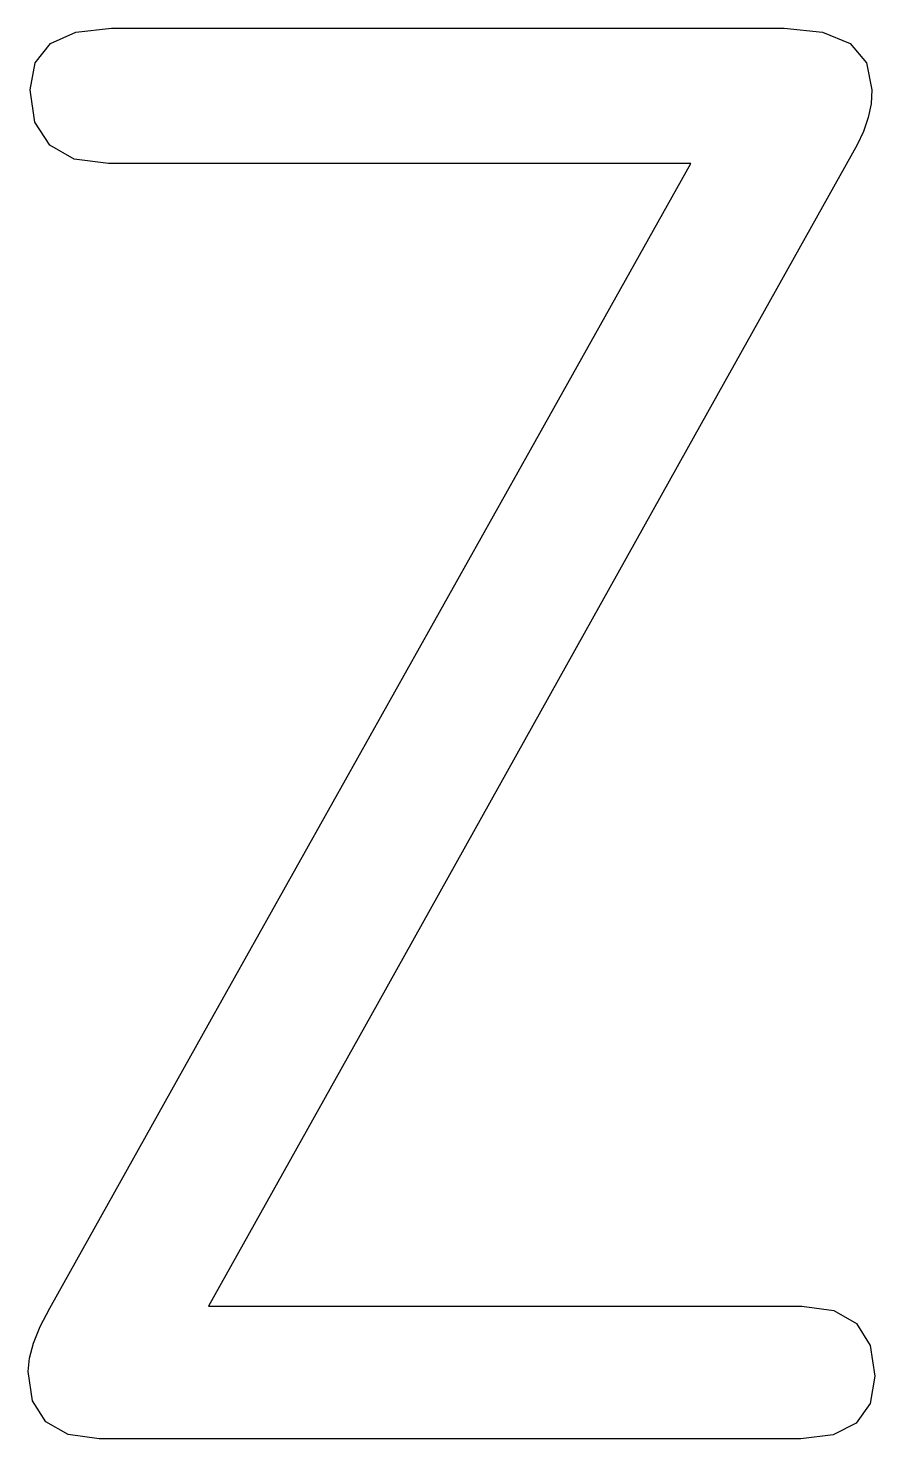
# Model space of a CAD drawing. Extents: x 0 to 3, y 0 to 5.
import ezdxf

# ---------------------------------------------------------------- set-up
doc = ezdxf.new("R2010")
doc.units = 0
doc.layers.add('Ebene_1', color=7, linetype='CONTINUOUS')

msp = doc.modelspace()

# ---------------------------------------------------------------- linework, layer by layer
at = {"layer": 'Ebene_1', "color": 7}
msp.add_lwpolyline([(0.639053, 0.470188), (1.164714, 0.470188), (1.690378, 0.470188), (2.216043, 0.470188), (2.741704, 0.470188), (2.854698, 0.454665), (2.93541, 0.408102), (2.983837, 0.330493), (2.99998, 0.221843), (2.983639, 0.124784), (2.934592, 0.055454), (2.852846, 0.013857), (2.738402, 0), (2.116715, 0), (1.495027, 0), (0.873337, 0), (0.251649, 0), (0.141549, 0.014901), (0.062905, 0.059602), (0.01572, 0.134103), (0, 0.23841), (0.00477, 0.286009), (0.01905, 0.339403), (0.042841, 0.398591), (0.076155, 0.463575), (0.644037, 1.477648), (1.211916, 2.49172), (1.779798, 3.505792), (2.347677, 4.519865), (1.83195, 4.519865), (1.31622, 4.519865), (0.800492, 4.519865), (0.284762, 4.519865), (0.163074, 4.536205), (0.076155, 4.585256), (0.024003, 4.667001), (0.006618, 4.781451), (0.024624, 4.877059), (0.078638, 4.945354), (0.168662, 4.98633), (0.294696, 4.99999), (0.890724, 4.99999), (1.486749, 4.99999), (2.082777, 4.99999), (2.678803, 4.99999), (2.814978, 4.98633), (2.912245, 4.945354), (2.970606, 4.877059), (2.990051, 4.781451), (2.986749, 4.731986), (2.976815, 4.682936), (2.960249, 4.634303), (2.937078, 4.586085), (2.362575, 3.557112), (1.788073, 2.528138), (1.213567, 1.499164), (0.639064, 0.47019)], dxfattribs=at)

doc.saveas('drawing.dxf')
